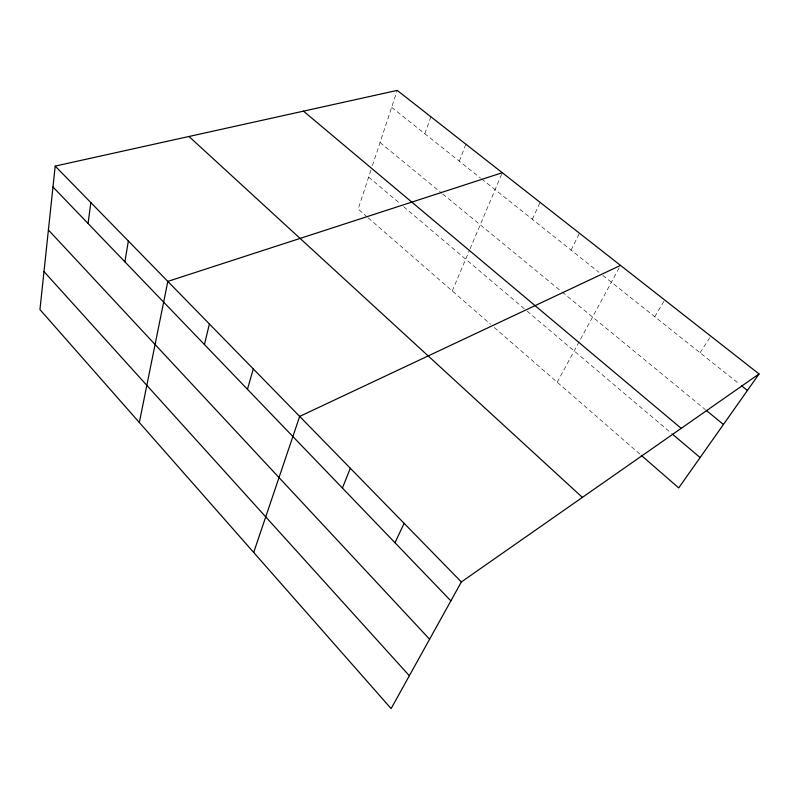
<?xml version="1.0" encoding="UTF-8"?>
<svg xmlns="http://www.w3.org/2000/svg" width="799" height="799" viewBox="0 0 799 799"><rect width="100%" height="100%" fill="white"/><g stroke="black" fill="none" stroke-linecap="round" stroke-linejoin="round"><path stroke-width="0.6" stroke-dasharray="4 3" d="M370.946 170.167L358.132 209.068L367.3 217.048M372.464 165.563L397.223 90.397M424.828 133.753L430.911 116.794M459.295 161.178L465.897 144.22M452.264 290.946L469.572 250.017M470.062 248.869L502.271 172.714M532.324 219.296L540.104 202.367M571.065 250.127L579.495 233.238M557.203 382.222L619.964 266.457M654.771 316.734L664.668 299.995M700.064 352.768L710.79 336.139M391.64 107.346L480.579 178.117M481.547 178.886L598.93 272.289M602.766 275.355L739.684 384.309M380.044 142.532L441.787 193.218M442.736 194.007L561.228 291.295M562.176 292.074L705.417 409.677M368.669 177.078L399.85 203.465M403.655 206.691L526.151 310.342M527.1 311.151L671.579 433.408M368.219 217.847L490.556 324.244M494.231 327.45L640.299 454.491"/><path stroke-width="1.2" d="M55.191 166.092L39.95 309.583L391.12 708.603L461.363 581.952L759.05 373.962L397.223 90.397L55.191 166.092L461.363 581.952M88.05 223.49L90.866 202.616M124.894 261.812L128.359 240.998M139.326 422.501L167.82 281.398L502.271 172.714M204.434 344.539L209.398 323.975M247.45 389.283L253.293 368.918M253.702 552.459L299.675 416.409L620.533 265.408M342.411 488.059L350.312 468.254M394.986 542.731L404.104 523.335M759.05 373.962L678.721 487.909L641.237 455.31M741.622 385.847L747.415 390.461M706.366 410.456L723.435 424.479M303.48 111.141L681.197 428.354M672.528 434.207L700.114 457.557M188.983 136.479L582.381 497.397M52.974 187.006L450.876 600.868M48.409 229.982L429.602 639.23M43.985 271.58L409.348 675.754"/></g></svg>
